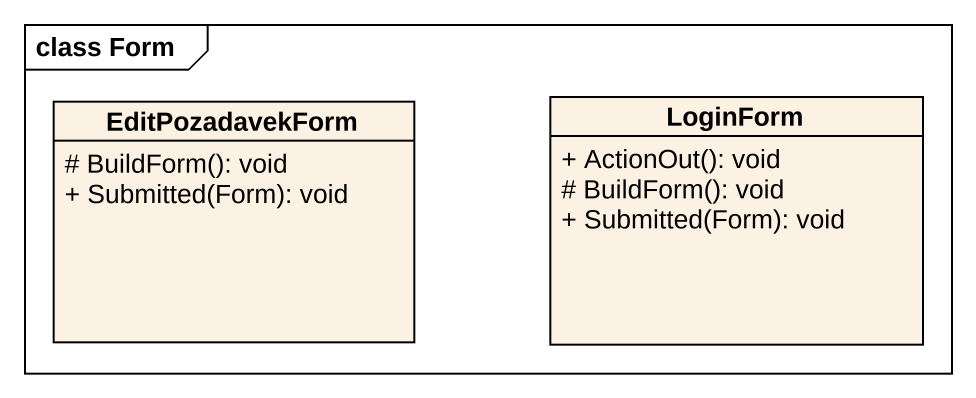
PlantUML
@startuml
mainframe class Form
hide circle
hide empty members
skinparam classAttributeIconSize 0
class EditPozadavekForm {
  # BuildForm(): void
  + Submitted(Form): void
}
class LoginForm {
  + ActionOut(): void
  # BuildForm(): void
  + Submitted(Form): void
}
@enduml
